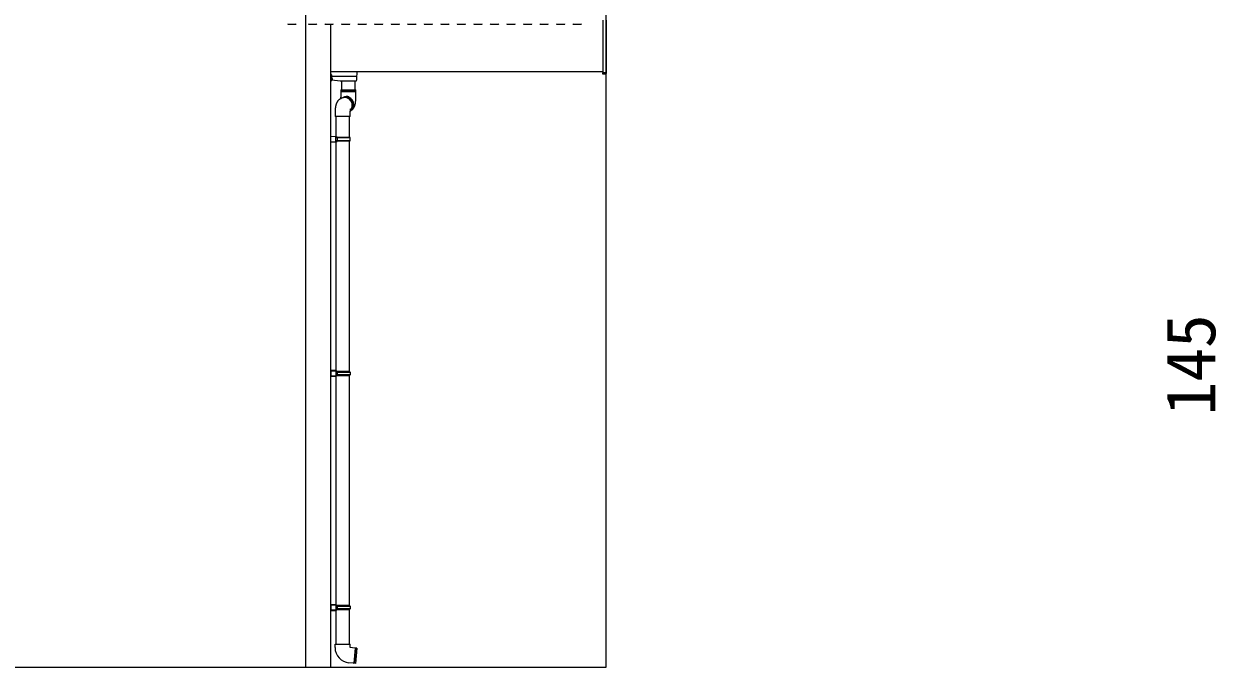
# Model space of a CAD drawing. Units: millimetres, scale not verified. Extents: x -10500 to 10500, y -15604 to 15536.
# Drawn here: x -4912 to -1308, y 2293 to 4237 of the extents above; entities that cross this region are included whole.
import ezdxf
from ezdxf.enums import TextEntityAlignment as Align

# ---------------------------------------------------------------- set-up
doc = ezdxf.new("R2010")
doc.units = ezdxf.units.MM
doc.header["$LTSCALE"] = 80
for name, color, linetype in [('0-3_YKK_12', 2, 'Continuous'), ('0-4_YKK_13', 4, 'Continuous'), ('0-6_YKK_D', 6, 'Continuous'), ('0-8_YSS_K', 3, 'Continuous')]:
    doc.layers.add(name, color=color, linetype=linetype)
doc.styles.add('ＭＳ ゴシック', font='')
doc.styles.get('ＭＳ ゴシック').set_extended_font_data('MS Gothic')

msp = doc.modelspace()

# ---------------------------------------------------------------- linework, layer by layer
at = {"layer": '0-3_YKK_12'}
for p, q in [((-4059.5, 2293.4), (-4059.5, 4265.4)), ((-3984.5, 2293.4), (-3984.5, 4235.9)), ((-3162, 4248.4), (-3162, 4088.4)), ((-3984.5, 4093.4), (-3162, 4093.4))]:
    msp.add_line(p, q, dxfattribs=at)
msp.add_lwpolyline([(-3152, 4248.4), (-3152, 4088.4), (-3162, 4088.4)], dxfattribs=at)
at = {"layer": '0-4_YKK_13'}
for p, q in [((-4113.71, 4235.9), (-4090.29, 4235.9)), ((-4051.2, 4235.9), (-4027.79, 4235.9)), ((-4001.2, 4235.9), (-3977.79, 4235.9)), ((-3951.2, 4235.9), (-3927.79, 4235.9)), ((-3901.2, 4235.9), (-3877.79, 4235.9)), ((-3851.2, 4235.9), (-3827.79, 4235.9)), ((-3801.2, 4235.9), (-3777.79, 4235.9)), ((-3751.2, 4235.9), (-3727.79, 4235.9)), ((-3701.2, 4235.9), (-3677.79, 4235.9)), ((-3651.2, 4235.9), (-3627.79, 4235.9)), ((-3601.2, 4235.9), (-3577.79, 4235.9)), ((-3551.2, 4235.9), (-3527.79, 4235.9)), ((-3501.2, 4235.9), (-3477.79, 4235.9)), ((-3451.2, 4235.9), (-3427.79, 4235.9)), ((-3401.2, 4235.9), (-3377.79, 4235.9)), ((-3351.2, 4235.9), (-3327.79, 4235.9)), ((-3301.2, 4235.9), (-3277.79, 4235.9)), ((-3251.2, 4235.9), (-3227.79, 4235.9)), ((-3982.5, 4083.82), (-3984.5, 4083.82)), ((-3983, 4080.95), (-3984.5, 4080.95)), ((-3982.39, 4081.59), (-3983.47, 4063.87)), ((-3983, 4082.95), (-3982.5, 4082.95)), ((-3981.52, 4074), (-3982.83, 4074.35)), ((-3982.58, 4078.4), (-3906.89, 4078.4)), ((-3982.5, 4082.95), (-3982.5, 4083.82)), ((-3982.5, 4082.91), (-3982.5, 4081.45)), ((-3906.37, 4078.83), (-3907.05, 4067.65)), ((-3906.01, 4084.64), (-3906.37, 4078.83)), ((-3905.48, 4093.4), (-3906.01, 4084.64)), ((-3163, 4088.4), (-3162.9, 4086.84)), ((-3162, 4088.4), (-3163, 4088.4)), ((-3162, 4088.4), (-3152, 4088.4)), ((-3152, 4088.4), (-3152, 4086.84)), ((-3983.97, 4063.4), (-3984.5, 4063.4)), ((-3983, 4067.12), (-3983.27, 4067.16)), ((-3983, 4071.57), (-3983, 4066.4)), ((-3983, 4066.4), (-3981.52, 4066.8)), ((-3956.5, 4063.4), (-3981.28, 4066.88)), ((-3980.43, 4072.6), (-3980.44, 4072.6)), ((-3980.29, 4070.84), (-3980.44, 4070.84)), ((-3980.44, 4069.96), (-3980.29, 4069.96)), ((-3980.44, 4068.2), (-3980.43, 4068.2)), ((-3907.78, 4063.4), (-3956.5, 4063.4)), ((-3954.5, 4037.33), (-3908.5, 4037.33)), ((-3954.5, 4037.33), (-3954.5, 4032.58)), ((-3952.5, 4063.4), (-3952.5, 4037.33)), ((-3910.5, 4037.33), (-3910.5, 4063.4)), ((-3908.5, 4032.58), (-3908.5, 4037.33)), ((-3907.78, 4063.4), (-3907.78, 4063.4)), ((-3907.05, 4067.65), (-3907.28, 4063.87)), ((-3954.5, 4032.08), (-3908.5, 4032.08)), ((-3954.5, 4032.08), (-3954.5, 4017.33)), ((-3951.76, 4012.1), (-3954.47, 4010.82)), ((-3954.47, 4010.82), (-3954.3, 4010.9)), ((-3950.8, 4012.56), (-3951.67, 4012.14)), ((-3945.23, 4015.2), (-3947.06, 4014.33)), ((-3908.5, 4017.33), (-3908.5, 4032.08)), ((-3971.5, 3967.12), (-3971.5, 3957.12)), ((-3925.5, 3957.12), (-3925.5, 3967.12)), ((-3925.5, 3957.12), (-3971.5, 3957.12)), ((-3969.5, 3957.12), (-3969.5, 3896.96)), ((-3927.5, 3894.4), (-3927.5, 3957.12)), ((-3984.5, 3897.4), (-3967.5, 3896.9)), ((-3969.5, 3881.9), (-3969.5, 3894.9)), ((-3967.5, 3894.9), (-3969.5, 3894.9)), ((-3969.5, 3894.4), (-3964.59, 3894.4)), ((-3967.5, 3896.9), (-3967.5, 3895.9)), ((-3967.5, 3895.9), (-3967.5, 3894.9)), ((-3965.02, 3892.4), (-3964.59, 3894.4)), ((-3964.59, 3894.4), (-3926.5, 3894.4)), ((-3967.5, 3879.9), (-3984.5, 3879.4)), ((-3965.02, 3892.4), (-3969.5, 3892.4)), ((-3964.59, 3882.4), (-3969.5, 3882.4)), ((-3969.5, 3881.9), (-3967.5, 3881.9)), ((-3969.5, 3879.84), (-3969.5, 3189.46)), ((-3967.5, 3881.9), (-3967.5, 3880.9)), ((-3967.5, 3880.9), (-3967.5, 3879.9)), ((-3925.5, 3892.4), (-3965.02, 3892.4)), ((-3926.5, 3882.4), (-3964.59, 3882.4)), ((-3927.5, 3186.9), (-3927.5, 3882.4)), ((-3984.8, 3838.4), (-3984.5, 3838.4)), ((-3967.5, 3189.4), (-3984.5, 3189.9)), ((-3984.5, 3189.9), (-3984.5, 3171.9)), ((-3984.5, 3188.9), (-3967.5, 3188.4)), ((-3967.5, 3173.4), (-3984.5, 3172.9)), ((-3969.5, 3187.4), (-3969.5, 3174.4)), ((-3964.59, 3186.9), (-3969.5, 3186.9)), ((-3969.5, 3184.9), (-3965.02, 3184.9)), ((-3965.02, 3176.9), (-3969.5, 3176.9)), ((-3969.5, 3174.9), (-3964.59, 3174.9)), ((-3967.5, 3174.4), (-3969.5, 3174.4)), ((-3969.5, 3172.34), (-3969.5, 2481.96)), ((-3967.5, 3188.4), (-3967.5, 3189.4)), ((-3967.5, 3173.4), (-3967.5, 3174.4)), ((-3965.02, 3184.9), (-3964.59, 3186.9)), ((-3965.02, 3184.9), (-3925.5, 3184.9)), ((-3925.5, 3176.9), (-3965.02, 3176.9)), ((-3926.5, 3186.9), (-3964.59, 3186.9)), ((-3927.5, 2479.4), (-3927.5, 3174.9)), ((-3926.5, 3186.9), (-3925.5, 3184.9)), ((-3967.5, 2481.9), (-3984.5, 2482.4)), ((-3984.5, 2482.4), (-3984.5, 2464.4)), ((-3984.5, 2481.4), (-3967.5, 2480.9)), ((-3967.5, 2465.9), (-3984.5, 2465.4)), ((-3969.5, 2479.9), (-3969.5, 2466.9)), ((-3964.59, 2479.4), (-3969.5, 2479.4)), ((-3969.5, 2477.4), (-3965.02, 2477.4)), ((-3965.02, 2469.4), (-3969.5, 2469.4)), ((-3969.5, 2467.4), (-3964.59, 2467.4)), ((-3967.5, 2466.9), (-3969.5, 2466.9)), ((-3969.5, 2464.84), (-3969.5, 2362.4)), ((-3967.5, 2480.9), (-3967.5, 2481.9)), ((-3967.5, 2465.9), (-3967.5, 2466.9)), ((-3965.02, 2477.4), (-3964.59, 2479.4)), ((-3965.02, 2477.4), (-3925.5, 2477.4)), ((-3925.5, 2469.4), (-3965.02, 2469.4)), ((-3926.5, 2479.4), (-3964.59, 2479.4)), ((-3927.5, 2362.4), (-3927.5, 2467.4)), ((-3926.5, 2479.4), (-3925.5, 2477.4)), ((-3971.5, 2352.4), (-3971.5, 2362.4)), ((-3925.5, 2352.4), (-3925.5, 2362.4)), ((-3911.23, 2351.15), (-3925.5, 2352.4)), ((-3911.06, 2351.04), (-3915.06, 2305.41)), ((-3910.07, 2350.95), (-3914.06, 2305.32)), ((-3905.58, 2350.66), (-3909.89, 2351.03)), ((-3905.58, 2350.66), (-3909.59, 2304.83)), ((-3915.23, 2305.33), (-3929.51, 2306.58)), ((-3909.59, 2304.83), (-3913.9, 2305.21))]:
    msp.add_line(p, q, dxfattribs=at)
for points in [[(-3161.91, 4085.9), (-3152, 4085.9), (-3152, 4086.84)], [(-3980.29, 4071.72), (-3980.26, 4071.45), (-3980.25, 4071.2), (-3980.25, 4071.01), (-3980.26, 4070.88), (-3980.29, 4070.84)], [(-3980.29, 4069.96), (-3980.26, 4069.92), (-3980.25, 4069.79), (-3980.25, 4069.6), (-3980.26, 4069.35), (-3980.29, 4069.08)], [(-3954.47, 4010.82), (-3955.95, 4010.04), (-3956.67, 4009.63), (-3957.37, 4009.19), (-3958.06, 4008.73), (-3958.72, 4008.24), (-3959.37, 4007.73), (-3960, 4007.2), (-3960.61, 4006.66), (-3961.2, 4006.09), (-3961.76, 4005.51), (-3962.31, 4004.92), (-3962.83, 4004.31), (-3963.33, 4003.69), (-3963.81, 4003.06), (-3964.27, 4002.42), (-3964.7, 4001.78), (-3965.11, 4001.12), (-3965.5, 4000.47), (-3965.87, 3999.81), (-3966.21, 3999.15), (-3966.54, 3998.49), (-3966.85, 3997.82), (-3967.13, 3997.16), (-3967.41, 3996.5), (-3967.66, 3995.84), (-3967.9, 3995.18), (-3968.13, 3994.52), (-3968.54, 3993.2), (-3968.92, 3991.87), (-3969.25, 3990.52), (-3969.56, 3989.16), (-3969.83, 3987.77), (-3970.09, 3986.35), (-3970.31, 3984.91), (-3970.52, 3983.42), (-3970.71, 3981.91), (-3970.87, 3980.36), (-3971.02, 3978.78), (-3971.15, 3977.17)], [(-3954.5, 4017.33), (-3954.51, 4015.63), (-3954.56, 4013.95), (-3954.63, 4012.32), (-3954.72, 4010.74)], [(-3908.5, 4032.58), (-3908.9, 4032.58), (-3954.5, 4032.58)], [(-3937.56, 4014.86), (-3940.25, 4014.69), (-3940.38, 4014.67)], [(-3925.53, 3973.63), (-3924.05, 3974.41), (-3923.33, 3974.82), (-3922.63, 3975.25), (-3921.94, 3975.72), (-3921.28, 3976.21), (-3920.63, 3976.72), (-3920, 3977.24), (-3919.39, 3977.79), (-3918.8, 3978.35), (-3918.24, 3978.93), (-3917.69, 3979.53), (-3917.17, 3980.13), (-3916.67, 3980.75), (-3916.19, 3981.38), (-3915.73, 3982.02), (-3915.3, 3982.67), (-3914.89, 3983.32), (-3914.5, 3983.98), (-3914.13, 3984.64), (-3913.79, 3985.3), (-3913.46, 3985.96), (-3913.15, 3986.62), (-3912.87, 3987.28), (-3912.59, 3987.94), (-3912.34, 3988.6), (-3912.1, 3989.26), (-3911.87, 3989.92), (-3911.46, 3991.25), (-3911.08, 3992.58), (-3910.75, 3993.92), (-3910.44, 3995.28), (-3910.17, 3996.67), (-3909.91, 3998.09), (-3909.69, 3999.54), (-3909.48, 4001.02), (-3909.29, 4002.54), (-3909.13, 4004.09), (-3908.98, 4005.66), (-3908.85, 4007.27)], [(-3908.85, 4007.27), (-3908.75, 4008.91), (-3908.66, 4010.56), (-3908.59, 4012.24), (-3908.54, 4013.93), (-3908.51, 4015.62), (-3908.5, 4017.33)], [(-3971.15, 3977.17), (-3971.25, 3975.54), (-3971.34, 3973.88), (-3971.41, 3972.21), (-3971.46, 3970.52), (-3971.49, 3968.82), (-3971.5, 3967.12)], [(-3925.5, 3967.12), (-3925.47, 3969.39), (-3925.4, 3971.61), (-3925.34, 3972.69), (-3925.28, 3973.73), (-3925.2, 3974.73), (-3925.11, 3975.69), (-3925.02, 3976.58), (-3924.92, 3977.41), (-3924.81, 3978.16), (-3924.76, 3978.5), (-3924.71, 3978.81), (-3924.66, 3979.1), (-3924.61, 3979.35), (-3924.57, 3979.57), (-3924.53, 3979.76), (-3924.49, 3979.92), (-3924.46, 3980.04), (-3924.45, 3980.09), (-3924.45, 3980.09)], [(-3926.5, 3882.4), (-3925.5, 3884.4), (-3925.5, 3892.4), (-3926.5, 3894.4)], [(-3969.5, 3884.4), (-3965.02, 3884.4), (-3964.59, 3882.4)], [(-3965.02, 3892.4), (-3965.02, 3884.4), (-3925.5, 3884.4)], [(-3984.5, 3171.9), (-3967.5, 3172.4), (-3967.5, 3173.4)], [(-3969.5, 3187.4), (-3967.5, 3187.4), (-3967.5, 3188.4)], [(-3965.02, 3184.9), (-3965.02, 3176.9), (-3964.59, 3174.9), (-3926.5, 3174.9)], [(-3925.5, 3184.9), (-3925.5, 3176.9), (-3926.5, 3174.9)], [(-3984.5, 2464.4), (-3967.5, 2464.9), (-3967.5, 2465.9)], [(-3969.5, 2479.9), (-3967.5, 2479.9), (-3967.5, 2480.9)], [(-3965.02, 2477.4), (-3965.02, 2469.4), (-3964.59, 2467.4), (-3926.5, 2467.4)], [(-3925.5, 2477.4), (-3925.5, 2469.4), (-3926.5, 2467.4)], [(-3971.5, 2362.4), (-3948.5, 2362.4), (-3925.5, 2362.4)]]:
    msp.add_lwpolyline(points, dxfattribs=at)
for centre, radius, start, end in [((-4113.71, 4236.9), 1, 183.5, 270), ((-4090.29, 4236.9), 1, 270, 356.5), ((-4051.2, 4236.9), 1, 183.5, 270), ((-4027.79, 4236.9), 1, 270, 356.5), ((-4001.2, 4236.9), 1, 183.5, 270), ((-3977.79, 4236.9), 1, 270, 356.5), ((-3951.2, 4236.9), 1, 183.5, 270), ((-3927.79, 4236.9), 1, 270, 356.5), ((-3901.2, 4236.9), 1, 183.5, 270), ((-3877.79, 4236.9), 1, 270, 356.5), ((-3851.2, 4236.9), 1, 183.5, 270), ((-3827.79, 4236.9), 1, 270, 356.5), ((-3801.2, 4236.9), 1, 183.5, 270), ((-3777.79, 4236.9), 1, 270, 356.5), ((-3751.2, 4236.9), 1, 183.5, 270), ((-3727.79, 4236.9), 1, 270, 356.5), ((-3701.2, 4236.9), 1, 183.5, 270), ((-3677.79, 4236.9), 1, 270, 356.5), ((-3651.2, 4236.9), 1, 183.5, 270), ((-3627.79, 4236.9), 1, 270, 356.5), ((-3601.2, 4236.9), 1, 183.5, 270), ((-3577.79, 4236.9), 1, 270, 356.5), ((-3551.2, 4236.9), 1, 183.5, 270), ((-3527.79, 4236.9), 1, 270, 356.5), ((-3501.2, 4236.9), 1, 183.5, 270), ((-3477.79, 4236.9), 1, 270, 356.5), ((-3451.2, 4236.9), 1, 183.5, 270), ((-3427.79, 4236.9), 1, 270, 356.5), ((-3401.2, 4236.9), 1, 183.5, 270), ((-3377.79, 4236.9), 1, 270, 356.5), ((-3351.2, 4236.9), 1, 183.5, 270), ((-3327.79, 4236.9), 1, 270, 356.5), ((-3301.2, 4236.9), 1, 183.5, 270), ((-3277.79, 4236.9), 1, 270, 356.5), ((-3251.2, 4236.9), 1, 183.5, 270), ((-3227.79, 4236.9), 1, 270, 356.5), ((-3983, 4081.45), 0.5, 270, 0), ((-3981.88, 4072.65), 1.4, 14.32332, 75), ((-3990.7, 4070.4), 10.5, 12.09445, 14.32332), ((-3161.91, 4086.9), 1, 183.5, 270), ((-3983.97, 4063.9), 0.5, 270, 356.5), ((-3983.4, 4068.3), 0.4, 0, 56.61169), ((-3981.88, 4068.15), 1.4, 285, 345.67668), ((-3990.7, 4070.4), 10.5, 345.67668, 347.90555), ((-3990.7, 4070.4), 10.49, 7.22839, 12.10524), ((-3990.7, 4070.4), 10.27, 357.54378, 2.45622), ((-3990.7, 4070.4), 10.49, 347.89476, 352.77161), ((-3907.78, 4063.9), 0.5, 270, 356.5), ((-3954.5, 4032.33), 0.25, 270, 90), ((-3942.27, 3991.19), 22.96, 0.31489, 114.41258), ((-3942.21, 3991.12), 23.06, 318.33907, 114.22708), ((-3941.3, 3991.65), 22.96, 0.31489, 114.41258), ((-3937.6, 3994.36), 22.1, 89.95759, 120.71209), ((-3935.76, 3995.21), 22.12, 89.96726, 115.33961), ((-3937.7, 3993.36), 23.09, 302.66279, 89.72147), ((-3937.72, 3993.32), 21.54, 313.57899, 89.57071), ((-3935.76, 3994.84), 22.49, 74.24487, 89.97177), ((-3908.5, 4032.33), 0.25, 90, 270), ((-3942.03, 3990.89), 22.73, 318.19753, 1.08828), ((-3940.99, 3991.32), 22.65, 314.71049, 1.15939), ((-3925.5, 2352.4), 46, 180, 265), ((-3911.24, 2350.95), 0.2, 11.60155, 85), ((-3910.56, 2351.09), 0.5, 191.60155, 338.39845), ((-3909.91, 2350.83), 0.2, 85, 158.39845), ((-3915.22, 2305.53), 0.2, 265, 338.39845), ((-3914.57, 2305.27), 0.5, 11.60155, 158.39845), ((-3913.88, 2305.41), 0.2, 191.60155, 265)]:
    msp.add_arc(centre, radius, start, end, dxfattribs=at)
for centre, major_axis, ratio, start_param, end_param in [((-3983, 4082.91), (0.5, 0), 0.087489, 6.2831853, 7.8539816), ((-3982.89, 4081.59), (0.501, 0), 0.087323, 6.2778033, 6.9673753), ((-3906.9, 4078.36), (0.501, 0), 0.087953, 1.5044919, 1.5616188), ((-3906.87, 4078.86), (0.499, -0.031), 0.920947, 4.7732428, 6.2831853)]:
    msp.add_ellipse(centre, major_axis=major_axis, ratio=ratio, start_param=start_param, end_param=end_param, dxfattribs=at)
at = {"layer": '0-8_YSS_K'}
for p, q in [((-3152, 2293.4), (-3152, 5363.4)), ((-9090.61, 2293.4), (-3152, 2293.4))]:
    msp.add_line(p, q, dxfattribs=at)

# ---------------------------------------------------------------- texts
at = {"layer": '0-6_YKK_D', "style": 'ＭＳ ゴシック'}
msp.add_text('145', height=149.6, rotation=90, dxfattribs=at).set_placement((-1265.5, 3054.01), align=Align.BOTTOM_LEFT)

doc.saveas('drawing.dxf')
